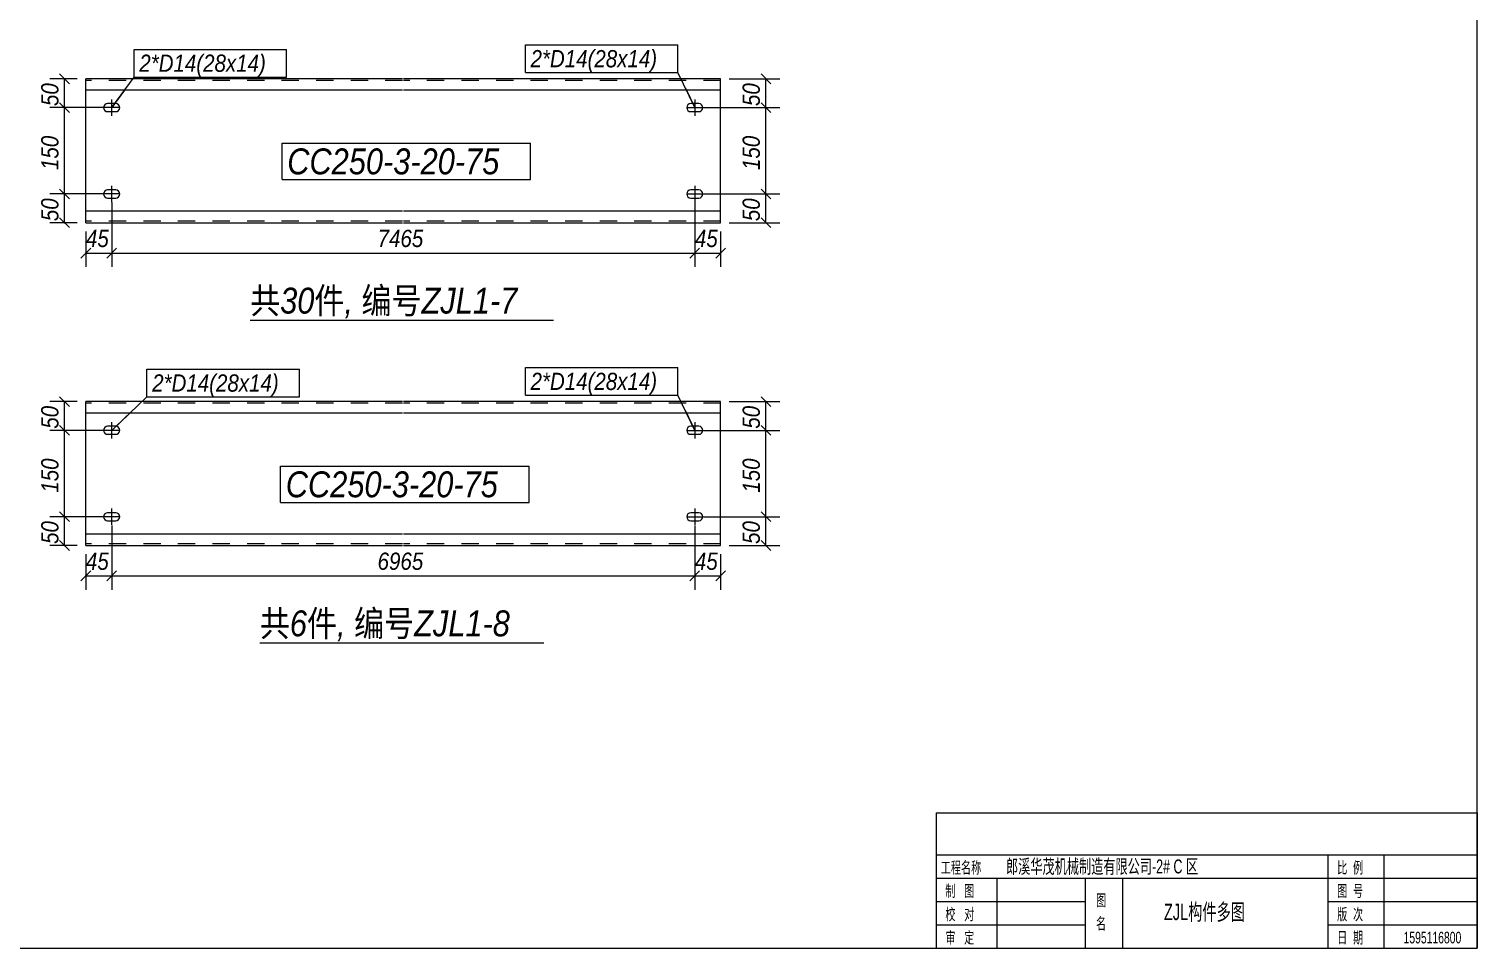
# Model space of a CAD drawing. Header units: millimetres. Extents: x 181 to 4047, y 165 to 2266.
# Drawn here: x 1214.5 to 1382.1, y 1252.4 to 1358.8 of the extents above; entities that cross this region are included whole.
import ezdxf

# ---------------------------------------------------------------- set-up
doc = ezdxf.new("R2010")
doc.units = ezdxf.units.MM
doc.linetypes.add('XKITLINE00', pattern=[0])
doc.linetypes.add('XKITLINE02', pattern=[4, 2, -2])
for name, color, linetype, lineweight in [('Bolt', 7, 'Continuous', 0), ('BoltMark', 3, 'Continuous', 0), ('DrawingSheet', 5, 'Continuous', 0), ('OtherObjectType', 1, 'Continuous', 0), ('Part', 2, 'Continuous', 0), ('PartMark', 3, 'Continuous', 0), ('Z-DIMENSIONS', 1, 'Continuous', 0)]:
    doc.layers.add(name, color=color, linetype=linetype, lineweight=lineweight)
doc.styles.add('Arial Italic', font='ariali.ttf')
doc.styles.add('宋体', font='arial.ttf')

msp = doc.modelspace()

# ---------------------------------------------------------------- linework, layer by layer
at = {"layer": 'Bolt', "color": 3, "linetype": 'XKITLINE00', "lineweight": 0}
for p, q in [((1223.16, 1349.91), (1223.13, 1349.74)), ((1223.13, 1349.74), (1223.16, 1349.56)), ((1223.13, 1349.74), (1223.13, 1349.74)), ((1224.99, 1349.74), (1223.13, 1349.74)), ((1223.26, 1350.07), (1223.16, 1349.91)), ((1223.42, 1350.17), (1223.26, 1350.07)), ((1223.59, 1350.2), (1223.42, 1350.17)), ((1224.53, 1350.2), (1223.59, 1350.2)), ((1224.06, 1348.8), (1224.06, 1350.67)), ((1224.71, 1350.17), (1224.53, 1350.2)), ((1224.86, 1350.07), (1224.71, 1350.17)), ((1224.96, 1349.91), (1224.86, 1350.07)), ((1224.99, 1349.74), (1224.96, 1349.91)), ((1224.96, 1349.56), (1224.99, 1349.74)), ((1224.99, 1349.74), (1224.99, 1349.74)), ((1290.68, 1349.91), (1290.64, 1349.74)), ((1290.64, 1349.74), (1290.64, 1349.74)), ((1290.64, 1349.74), (1290.68, 1349.56)), ((1290.64, 1349.74), (1292.51, 1349.74)), ((1290.78, 1350.07), (1290.68, 1349.91)), ((1290.93, 1350.17), (1290.78, 1350.07)), ((1291.11, 1350.2), (1290.93, 1350.17)), ((1292.04, 1350.2), (1291.11, 1350.2)), ((1291.57, 1350.67), (1291.57, 1348.8)), ((1292.22, 1350.17), (1292.04, 1350.2)), ((1292.37, 1350.07), (1292.22, 1350.17)), ((1292.47, 1349.91), (1292.37, 1350.07)), ((1292.51, 1349.74), (1292.47, 1349.91)), ((1292.47, 1349.56), (1292.51, 1349.74)), ((1292.51, 1349.74), (1292.51, 1349.74)), ((1223.16, 1349.56), (1223.26, 1349.41)), ((1223.26, 1349.41), (1223.42, 1349.3)), ((1223.42, 1349.3), (1223.59, 1349.27)), ((1223.59, 1349.27), (1224.53, 1349.27)), ((1224.53, 1349.27), (1224.71, 1349.3)), ((1224.71, 1349.3), (1224.86, 1349.41)), ((1224.86, 1349.41), (1224.96, 1349.56)), ((1290.68, 1349.56), (1290.78, 1349.41)), ((1290.78, 1349.41), (1290.93, 1349.3)), ((1290.93, 1349.3), (1291.11, 1349.27)), ((1291.11, 1349.27), (1292.04, 1349.27)), ((1292.04, 1349.27), (1292.22, 1349.3)), ((1292.22, 1349.3), (1292.37, 1349.41)), ((1292.37, 1349.41), (1292.47, 1349.56)), ((1223.16, 1339.91), (1223.13, 1339.74)), ((1223.13, 1339.74), (1223.16, 1339.56)), ((1223.13, 1339.74), (1223.13, 1339.74)), ((1224.99, 1339.74), (1223.13, 1339.74)), ((1223.26, 1340.07), (1223.16, 1339.91)), ((1223.42, 1340.17), (1223.26, 1340.07)), ((1223.59, 1340.2), (1223.42, 1340.17)), ((1224.53, 1340.2), (1223.59, 1340.2)), ((1224.06, 1338.8), (1224.06, 1340.67)), ((1224.71, 1340.17), (1224.53, 1340.2)), ((1224.86, 1340.07), (1224.71, 1340.17)), ((1224.96, 1339.91), (1224.86, 1340.07)), ((1224.99, 1339.74), (1224.96, 1339.91)), ((1224.96, 1339.56), (1224.99, 1339.74)), ((1224.99, 1339.74), (1224.99, 1339.74)), ((1290.68, 1339.91), (1290.64, 1339.74)), ((1290.64, 1339.74), (1290.64, 1339.74)), ((1290.64, 1339.74), (1290.68, 1339.56)), ((1290.64, 1339.74), (1292.51, 1339.74)), ((1290.78, 1340.07), (1290.68, 1339.91)), ((1290.93, 1340.17), (1290.78, 1340.07)), ((1291.11, 1340.2), (1290.93, 1340.17)), ((1292.04, 1340.2), (1291.11, 1340.2)), ((1291.57, 1340.67), (1291.57, 1338.8)), ((1292.22, 1340.17), (1292.04, 1340.2)), ((1292.37, 1340.07), (1292.22, 1340.17)), ((1292.47, 1339.91), (1292.37, 1340.07)), ((1292.51, 1339.74), (1292.47, 1339.91)), ((1292.47, 1339.56), (1292.51, 1339.74)), ((1292.51, 1339.74), (1292.51, 1339.74)), ((1223.16, 1339.56), (1223.26, 1339.41)), ((1223.26, 1339.41), (1223.42, 1339.3)), ((1223.42, 1339.3), (1223.59, 1339.27)), ((1223.59, 1339.27), (1224.53, 1339.27)), ((1224.53, 1339.27), (1224.71, 1339.3)), ((1224.71, 1339.3), (1224.86, 1339.41)), ((1224.86, 1339.41), (1224.96, 1339.56)), ((1290.68, 1339.56), (1290.78, 1339.41)), ((1290.78, 1339.41), (1290.93, 1339.3)), ((1290.93, 1339.3), (1291.11, 1339.27)), ((1291.11, 1339.27), (1292.04, 1339.27)), ((1292.04, 1339.27), (1292.22, 1339.3)), ((1292.22, 1339.3), (1292.37, 1339.41)), ((1292.37, 1339.41), (1292.47, 1339.56)), ((1223.59, 1312.84), (1223.42, 1312.8)), ((1224.53, 1312.84), (1223.59, 1312.84)), ((1224.06, 1311.44), (1224.06, 1313.31)), ((1224.71, 1312.8), (1224.53, 1312.84)), ((1291.11, 1312.84), (1290.93, 1312.8)), ((1292.04, 1312.84), (1291.11, 1312.84)), ((1291.57, 1313.31), (1291.57, 1311.44)), ((1292.22, 1312.8), (1292.04, 1312.84)), ((1223.16, 1312.55), (1223.13, 1312.37)), ((1223.13, 1312.37), (1223.16, 1312.19)), ((1223.13, 1312.37), (1223.13, 1312.37)), ((1224.99, 1312.37), (1223.13, 1312.37)), ((1223.26, 1312.7), (1223.16, 1312.55)), ((1223.16, 1312.19), (1223.26, 1312.04)), ((1223.42, 1312.8), (1223.26, 1312.7)), ((1223.26, 1312.04), (1223.42, 1311.94)), ((1223.42, 1311.94), (1223.59, 1311.91)), ((1223.59, 1311.91), (1224.53, 1311.91)), ((1224.53, 1311.91), (1224.71, 1311.94)), ((1224.86, 1312.7), (1224.71, 1312.8)), ((1224.71, 1311.94), (1224.86, 1312.04)), ((1224.96, 1312.55), (1224.86, 1312.7)), ((1224.86, 1312.04), (1224.96, 1312.19)), ((1224.99, 1312.37), (1224.96, 1312.55)), ((1224.96, 1312.19), (1224.99, 1312.37)), ((1224.99, 1312.37), (1224.99, 1312.37)), ((1290.68, 1312.55), (1290.64, 1312.37)), ((1290.64, 1312.37), (1290.64, 1312.37)), ((1290.64, 1312.37), (1290.68, 1312.19)), ((1290.64, 1312.37), (1292.51, 1312.37)), ((1290.78, 1312.7), (1290.68, 1312.55)), ((1290.68, 1312.19), (1290.78, 1312.04)), ((1290.93, 1312.8), (1290.78, 1312.7)), ((1290.78, 1312.04), (1290.93, 1311.94)), ((1290.93, 1311.94), (1291.11, 1311.91)), ((1291.11, 1311.91), (1292.04, 1311.91)), ((1292.04, 1311.91), (1292.22, 1311.94)), ((1292.37, 1312.7), (1292.22, 1312.8)), ((1292.22, 1311.94), (1292.37, 1312.04)), ((1292.47, 1312.55), (1292.37, 1312.7)), ((1292.37, 1312.04), (1292.47, 1312.19)), ((1292.51, 1312.37), (1292.47, 1312.55)), ((1292.47, 1312.19), (1292.51, 1312.37)), ((1292.51, 1312.37), (1292.51, 1312.37)), ((1223.42, 1302.8), (1223.26, 1302.7)), ((1223.59, 1302.84), (1223.42, 1302.8)), ((1224.53, 1302.84), (1223.59, 1302.84)), ((1224.06, 1301.44), (1224.06, 1303.31)), ((1224.71, 1302.8), (1224.53, 1302.84)), ((1224.86, 1302.7), (1224.71, 1302.8)), ((1290.93, 1302.8), (1290.78, 1302.7)), ((1291.11, 1302.84), (1290.93, 1302.8)), ((1292.04, 1302.84), (1291.11, 1302.84)), ((1291.57, 1303.31), (1291.57, 1301.44)), ((1292.22, 1302.8), (1292.04, 1302.84)), ((1292.37, 1302.7), (1292.22, 1302.8)), ((1223.16, 1302.55), (1223.13, 1302.37)), ((1223.13, 1302.37), (1223.16, 1302.19)), ((1223.13, 1302.37), (1223.13, 1302.37)), ((1224.99, 1302.37), (1223.13, 1302.37)), ((1223.26, 1302.7), (1223.16, 1302.55)), ((1223.16, 1302.19), (1223.26, 1302.04)), ((1223.26, 1302.04), (1223.42, 1301.94)), ((1223.42, 1301.94), (1223.59, 1301.91)), ((1223.59, 1301.91), (1224.53, 1301.91)), ((1224.53, 1301.91), (1224.71, 1301.94)), ((1224.71, 1301.94), (1224.86, 1302.04)), ((1224.96, 1302.55), (1224.86, 1302.7)), ((1224.86, 1302.04), (1224.96, 1302.19)), ((1224.99, 1302.37), (1224.96, 1302.55)), ((1224.96, 1302.19), (1224.99, 1302.37)), ((1224.99, 1302.37), (1224.99, 1302.37)), ((1290.68, 1302.55), (1290.64, 1302.37)), ((1290.64, 1302.37), (1290.64, 1302.37)), ((1290.64, 1302.37), (1290.68, 1302.19)), ((1290.64, 1302.37), (1292.51, 1302.37)), ((1290.78, 1302.7), (1290.68, 1302.55)), ((1290.68, 1302.19), (1290.78, 1302.04)), ((1290.78, 1302.04), (1290.93, 1301.94)), ((1290.93, 1301.94), (1291.11, 1301.91)), ((1291.11, 1301.91), (1292.04, 1301.91)), ((1292.04, 1301.91), (1292.22, 1301.94)), ((1292.22, 1301.94), (1292.37, 1302.04)), ((1292.47, 1302.55), (1292.37, 1302.7)), ((1292.37, 1302.04), (1292.47, 1302.19)), ((1292.51, 1302.37), (1292.47, 1302.55)), ((1292.47, 1302.19), (1292.51, 1302.37)), ((1292.51, 1302.37), (1292.51, 1302.37))]:
    msp.add_line(p, q, dxfattribs=at)
at = {"layer": 'BoltMark', "color": 3, "linetype": 'XKITLINE00', "lineweight": 0}
for p, q in [((1226.66, 1356.48), (1244.32, 1356.48)), ((1226.66, 1353.28), (1226.66, 1356.48)), ((1244.32, 1353.28), (1244.32, 1356.48)), ((1271.96, 1357), (1289.62, 1357)), ((1271.96, 1353.8), (1271.96, 1357)), ((1289.62, 1353.8), (1289.62, 1357)), ((1224.06, 1349.74), (1226.66, 1353.28)), ((1226.66, 1353.28), (1244.32, 1353.28)), ((1271.96, 1353.8), (1289.62, 1353.8)), ((1291.57, 1349.74), (1289.62, 1353.8)), ((1225.54, 1351.75), (1224.06, 1349.74)), ((1290.49, 1351.99), (1291.57, 1349.74)), ((1271.96, 1319.64), (1289.62, 1319.64)), ((1271.96, 1316.44), (1271.96, 1319.64)), ((1289.62, 1316.44), (1289.62, 1319.64)), ((1228.15, 1319.45), (1245.8, 1319.45)), ((1228.15, 1316.25), (1228.15, 1319.45)), ((1245.8, 1316.25), (1245.8, 1319.45)), ((1224.06, 1312.37), (1228.15, 1316.25)), ((1228.15, 1316.25), (1245.8, 1316.25)), ((1271.96, 1316.44), (1289.62, 1316.44)), ((1291.57, 1312.37), (1289.62, 1316.44)), ((1290.49, 1314.63), (1291.57, 1312.37)), ((1225.87, 1314.1), (1224.06, 1312.37))]:
    msp.add_line(p, q, dxfattribs=at)
at = {"layer": 'DrawingSheet', "color": 5, "linetype": 'XKITLINE00', "lineweight": 0}
for p, q in [((1382.15, 1252.43), (1382.15, 1436.93)), ((1119.35, 1252.43), (1382.15, 1252.43))]:
    msp.add_line(p, q, dxfattribs=at)
at = {"layer": 'OtherObjectType', "color": 6, "linetype": 'XKITLINE00', "lineweight": 0}
for p, q in [((1240.09, 1325.14), (1275.22, 1325.14)), ((1241.21, 1287.77), (1274.1, 1287.77))]:
    msp.add_line(p, q, dxfattribs=at)
at = {"layer": 'OtherObjectType', "color": 2, "linetype": 'XKITLINE00', "lineweight": 0}
for p, q in [((1319.51, 1268.09), (1382.15, 1268.09)), ((1319.51, 1268.09), (1319.51, 1252.43)), ((1382.15, 1268.09), (1382.15, 1252.43)), ((1319.51, 1252.43), (1382.15, 1252.43))]:
    msp.add_line(p, q, dxfattribs=at)
at = {"layer": 'OtherObjectType', "color": 3, "linetype": 'XKITLINE00', "lineweight": 0}
for p, q in [((1319.51, 1263.23), (1382.15, 1263.23)), ((1364.87, 1263.23), (1364.87, 1252.43)), ((1371.35, 1263.23), (1371.35, 1252.43)), ((1319.51, 1260.53), (1382.15, 1260.53)), ((1326.53, 1260.53), (1326.53, 1252.43)), ((1336.79, 1260.53), (1336.79, 1252.43)), ((1341.11, 1260.53), (1341.11, 1252.43)), ((1319.51, 1257.83), (1336.79, 1257.83)), ((1364.87, 1257.83), (1382.15, 1257.83)), ((1319.51, 1255.13), (1336.79, 1255.13)), ((1364.87, 1255.13), (1382.15, 1255.13))]:
    msp.add_line(p, q, dxfattribs=at)
at = {"layer": 'Part', "color": 2, "linetype": 'XKITLINE00', "lineweight": 0}
for p, q in [((1221.06, 1336.4), (1221.06, 1353.07)), ((1257.74, 1353.07), (1221.06, 1353.07)), ((1294.57, 1353.07), (1257.84, 1353.07)), ((1294.57, 1336.4), (1294.57, 1353.07)), ((1257.74, 1351.74), (1221.06, 1351.74)), ((1294.57, 1351.74), (1257.84, 1351.74)), ((1257.74, 1337.74), (1221.06, 1337.74)), ((1221.06, 1336.4), (1257.74, 1336.4)), ((1294.57, 1337.74), (1257.84, 1337.74)), ((1257.84, 1336.4), (1294.57, 1336.4)), ((1221.06, 1299.04), (1221.06, 1315.71)), ((1257.74, 1315.71), (1221.06, 1315.71)), ((1294.57, 1315.71), (1257.84, 1315.71)), ((1294.57, 1299.04), (1294.57, 1315.71)), ((1257.74, 1314.37), (1221.06, 1314.37)), ((1294.57, 1314.37), (1257.84, 1314.37)), ((1257.74, 1300.37), (1221.06, 1300.37)), ((1294.57, 1300.37), (1257.84, 1300.37)), ((1221.06, 1299.04), (1257.74, 1299.04)), ((1257.84, 1299.04), (1294.57, 1299.04))]:
    msp.add_line(p, q, dxfattribs=at)
at = {"layer": 'Part', "color": 7, "linetype": 'XKITLINE02', "lineweight": 0}
for p, q in [((1257.74, 1352.87), (1221.06, 1352.87)), ((1294.57, 1352.87), (1257.84, 1352.87)), ((1257.74, 1336.6), (1221.06, 1336.6)), ((1294.57, 1336.6), (1257.84, 1336.6)), ((1257.74, 1315.51), (1221.06, 1315.51)), ((1294.57, 1315.51), (1257.84, 1315.51)), ((1257.74, 1299.24), (1221.06, 1299.24)), ((1294.57, 1299.24), (1257.84, 1299.24))]:
    msp.add_line(p, q, dxfattribs=at)
at = {"layer": 'PartMark', "color": 1, "linetype": 'XKITLINE00', "lineweight": 0}
for p, q in [((1243.79, 1345.61), (1272.56, 1345.61)), ((1243.79, 1341.41), (1243.79, 1345.61)), ((1272.56, 1341.41), (1272.56, 1345.61)), ((1243.79, 1341.41), (1272.56, 1341.41)), ((1243.62, 1308.22), (1272.39, 1308.22)), ((1243.62, 1304.02), (1243.62, 1308.22)), ((1272.39, 1304.02), (1272.39, 1308.22)), ((1243.62, 1304.02), (1272.39, 1304.02))]:
    msp.add_line(p, q, dxfattribs=at)
at = {"layer": 'Z-DIMENSIONS', "color": 4, "linetype": 'XKITLINE00', "lineweight": 0}
for p, q in [((1220.06, 1353.07), (1216.9, 1353.07)), ((1218.03, 1353.63), (1219.16, 1352.5)), ((1218.6, 1349.74), (1218.6, 1353.07)), ((1295.57, 1353.07), (1301.41, 1353.07)), ((1299.25, 1353.63), (1300.38, 1352.5)), ((1299.81, 1349.74), (1299.81, 1353.07)), ((1223.06, 1349.74), (1216.9, 1349.74)), ((1223.06, 1349.74), (1216.9, 1349.74)), ((1218.03, 1350.3), (1219.16, 1349.17)), ((1218.03, 1350.3), (1219.16, 1349.17)), ((1218.6, 1339.74), (1218.6, 1349.74)), ((1292.57, 1349.74), (1301.41, 1349.74)), ((1292.57, 1349.74), (1301.41, 1349.74)), ((1299.25, 1350.3), (1300.38, 1349.17)), ((1299.25, 1350.3), (1300.38, 1349.17)), ((1299.81, 1339.74), (1299.81, 1349.74)), ((1223.06, 1339.74), (1216.9, 1339.74)), ((1223.06, 1339.74), (1216.9, 1339.74)), ((1218.03, 1340.3), (1219.16, 1339.17)), ((1218.03, 1340.3), (1219.16, 1339.17)), ((1218.6, 1336.4), (1218.6, 1339.74)), ((1292.57, 1339.74), (1301.41, 1339.74)), ((1292.57, 1339.74), (1301.41, 1339.74)), ((1299.25, 1340.3), (1300.38, 1339.17)), ((1299.25, 1340.3), (1300.38, 1339.17)), ((1299.81, 1336.4), (1299.81, 1339.74)), ((1224.06, 1338.74), (1224.06, 1331.29)), ((1224.06, 1338.74), (1224.06, 1331.29)), ((1291.57, 1338.74), (1291.57, 1331.29)), ((1291.57, 1338.74), (1291.57, 1331.29)), ((1220.06, 1336.4), (1216.9, 1336.4)), ((1218.03, 1336.97), (1219.16, 1335.84)), ((1295.57, 1336.4), (1301.41, 1336.4)), ((1299.25, 1336.97), (1300.38, 1335.84)), ((1221.06, 1335.4), (1221.06, 1331.29)), ((1294.57, 1335.4), (1294.57, 1331.29)), ((1221.63, 1333.45), (1220.5, 1332.32)), ((1224.63, 1333.45), (1223.5, 1332.32)), ((1224.63, 1333.45), (1223.5, 1332.32)), ((1292.14, 1333.45), (1291.01, 1332.32)), ((1292.14, 1333.45), (1291.01, 1332.32)), ((1295.14, 1333.45), (1294.01, 1332.32)), ((1221.06, 1332.89), (1224.06, 1332.89)), ((1224.06, 1332.89), (1291.57, 1332.89)), ((1291.57, 1332.89), (1294.57, 1332.89)), ((1218.03, 1316.27), (1219.16, 1315.14)), ((1299.25, 1316.27), (1300.38, 1315.14)), ((1220.06, 1315.71), (1216.9, 1315.71)), ((1218.6, 1312.37), (1218.6, 1315.71)), ((1295.57, 1315.71), (1301.41, 1315.71)), ((1299.81, 1312.37), (1299.81, 1315.71)), ((1218.03, 1312.94), (1219.16, 1311.81)), ((1218.03, 1312.94), (1219.16, 1311.81)), ((1299.25, 1312.94), (1300.38, 1311.81)), ((1299.25, 1312.94), (1300.38, 1311.81)), ((1223.06, 1312.37), (1216.9, 1312.37)), ((1223.06, 1312.37), (1216.9, 1312.37)), ((1218.6, 1302.37), (1218.6, 1312.37)), ((1292.57, 1312.37), (1301.41, 1312.37)), ((1292.57, 1312.37), (1301.41, 1312.37)), ((1299.81, 1302.37), (1299.81, 1312.37)), ((1218.03, 1302.94), (1219.16, 1301.81)), ((1218.03, 1302.94), (1219.16, 1301.81)), ((1299.25, 1302.94), (1300.38, 1301.81)), ((1299.25, 1302.94), (1300.38, 1301.81)), ((1223.06, 1302.37), (1216.9, 1302.37)), ((1223.06, 1302.37), (1216.9, 1302.37)), ((1218.6, 1299.04), (1218.6, 1302.37)), ((1224.06, 1301.37), (1224.06, 1293.92)), ((1224.06, 1301.37), (1224.06, 1293.92)), ((1291.57, 1301.37), (1291.57, 1293.92)), ((1291.57, 1301.37), (1291.57, 1293.92)), ((1292.57, 1302.37), (1301.41, 1302.37)), ((1292.57, 1302.37), (1301.41, 1302.37)), ((1299.81, 1299.04), (1299.81, 1302.37)), ((1218.03, 1299.61), (1219.16, 1298.47)), ((1299.25, 1299.61), (1300.38, 1298.47)), ((1220.06, 1299.04), (1216.9, 1299.04)), ((1221.06, 1298.04), (1221.06, 1293.92)), ((1294.57, 1298.04), (1294.57, 1293.92)), ((1295.57, 1299.04), (1301.41, 1299.04)), ((1221.63, 1296.09), (1220.5, 1294.96)), ((1224.63, 1296.09), (1223.5, 1294.96)), ((1224.63, 1296.09), (1223.5, 1294.96)), ((1292.14, 1296.09), (1291.01, 1294.96)), ((1292.14, 1296.09), (1291.01, 1294.96)), ((1295.14, 1296.09), (1294.01, 1294.96)), ((1221.06, 1295.52), (1224.06, 1295.52)), ((1224.06, 1295.52), (1291.57, 1295.52)), ((1291.57, 1295.52), (1294.57, 1295.52))]:
    msp.add_line(p, q, dxfattribs=at)
at = {"layer": 'Z-DIMENSIONS', "color": 3}
for p in [(1218.6, 1353.07), (1299.81, 1353.07), (1218.6, 1349.74), (1218.6, 1349.74), (1299.81, 1349.74), (1299.81, 1349.74), (1218.6, 1339.74), (1218.6, 1339.74), (1299.81, 1339.74), (1299.81, 1339.74), (1218.6, 1336.4), (1299.81, 1336.4), (1221.06, 1332.89), (1224.06, 1332.89), (1224.06, 1332.89), (1291.57, 1332.89), (1291.57, 1332.89), (1294.57, 1332.89), (1218.6, 1315.71), (1299.81, 1315.71), (1218.6, 1312.37), (1218.6, 1312.37), (1299.81, 1312.37), (1299.81, 1312.37), (1218.6, 1302.37), (1218.6, 1302.37), (1299.81, 1302.37), (1299.81, 1302.37), (1218.6, 1299.04), (1299.81, 1299.04), (1221.06, 1295.52), (1224.06, 1295.52), (1224.06, 1295.52), (1291.57, 1295.52), (1291.57, 1295.52), (1294.57, 1295.52)]:
    msp.add_point(p, dxfattribs=at)

# ---------------------------------------------------------------- texts
at = {"layer": 'BoltMark', "color": 7, "style": 'Arial Italic', "width": 0.85}
for p in [(1272.56, 1354.4), (1227.26, 1353.88), (1228.75, 1316.85), (1272.56, 1317.04)]:
    msp.add_text('2*D14(28x14)', height=2, dxfattribs=at).set_placement(p)
at = {"layer": 'OtherObjectType', "color": 6, "style": 'Arial Italic', "width": 0.85}
for s, p in [('共30件, 编号ZJL1-7', (1240.09, 1325.89)), ('共6件, 编号ZJL1-8', (1241.21, 1288.52))]:
    msp.add_text(s, height=3, dxfattribs=at).set_placement(p)
at = {"layer": 'OtherObjectType', "color": 4, "style": '宋体', "width": 0.6375}
for s, p in [('工程名称', (1320.05, 1261.07)), ('比  例', (1365.95, 1261.07)), ('制   图', (1320.59, 1258.37)), ('图  号', (1365.95, 1258.37)), ('图', (1338.03, 1257.29)), ('校   对', (1320.59, 1255.67)), ('名', (1338.03, 1254.59)), ('版  次', (1365.95, 1255.67)), ('审   定', (1320.59, 1252.97)), ('日  期', (1365.95, 1252.97))]:
    msp.add_text(s, height=1.35, dxfattribs=at).set_placement(p)
at = {"layer": 'OtherObjectType', "color": 7, "style": '宋体', "width": 0.6375}
for s, height, p in [('郎溪华茂机械制造有限公司-2# C 区', 1.62, (1327.61, 1261.07)), ('ZJL构件多图', 1.89, (1345.9, 1255.67)), ('1595116800', 1.35, (1373.64, 1252.97))]:
    msp.add_text(s, height=height, dxfattribs=at).set_placement(p)
at = {"layer": 'PartMark', "color": 7, "style": 'Arial Italic', "width": 0.85}
for p in [(1244.39, 1342.01), (1244.22, 1304.62)]:
    msp.add_text('CC250-3-20-75', height=3, dxfattribs=at).set_placement(p)
at = {"layer": 'Z-DIMENSIONS', "color": 3, "style": 'Arial Italic', "width": 0.85}
for s, p in [('50', (1217.9, 1349.92)), ('50', (1299.11, 1349.92)), ('150', (1217.9, 1342.51)), ('150', (1299.11, 1342.51)), ('50', (1217.9, 1336.59)), ('50', (1299.11, 1336.59)), ('50', (1217.9, 1312.56)), ('50', (1299.11, 1312.56)), ('150', (1217.9, 1305.15)), ('150', (1299.11, 1305.15)), ('50', (1217.9, 1299.22)), ('50', (1299.11, 1299.22))]:
    msp.add_text(s, height=2, rotation=90.0002, dxfattribs=at).set_placement(p)
for s, p in [('45', (1221.08, 1333.59)), ('7465', (1254.85, 1333.59)), ('45', (1291.59, 1333.59)), ('45', (1221.08, 1296.22)), ('6965', (1254.85, 1296.22)), ('45', (1291.59, 1296.22))]:
    msp.add_text(s, height=2, dxfattribs=at).set_placement(p)

doc.saveas('drawing.dxf')
